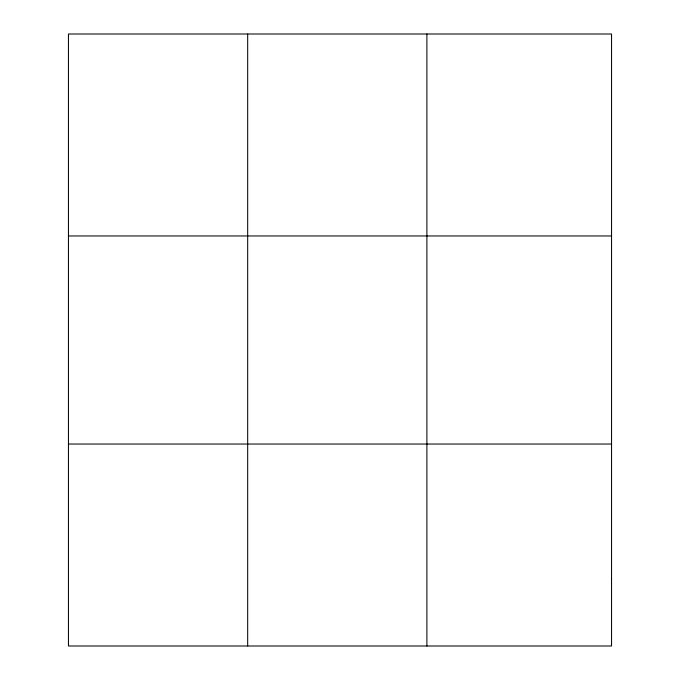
<?xml version="1.0" encoding="UTF-8"?>
<svg xmlns="http://www.w3.org/2000/svg" width="680" height="680" viewBox="0 0 680 680"><rect width="100%" height="100%" fill="white"/><g stroke="black" fill="none" stroke-linecap="round" stroke-linejoin="round"><path stroke-width="1.02" d="M247.673 646L247.673 34M426.896 646L426.896 34M68.451 235.96L611.549 235.96M68.451 444.04L611.549 444.04M611.549 578.68L611.549 646L68.451 646L68.451 34L611.549 34L611.549 578.68"/></g></svg>
